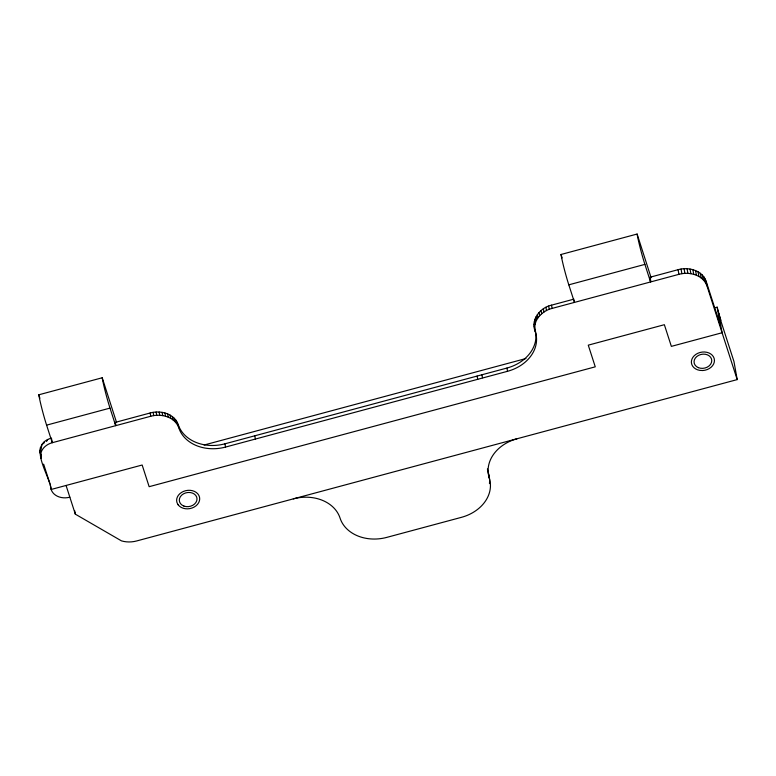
<?xml version="1.0" encoding="UTF-8"?>
<svg xmlns="http://www.w3.org/2000/svg" width="776" height="776" viewBox="0 0 776 776"><rect width="100%" height="100%" fill="white"/><g stroke="black" fill="none" stroke-linecap="round" stroke-linejoin="round"><path stroke-width="1.16" d="M41.128 458.432A15.481 12.271 -10.2 0 1 52.264 442.708L51.429 438.071C26.859 445.201 49.858 475.261 51.138 489.472A15.481 12.271 -10.2 0 0 69.84 497.183M116.594 422.571L102.209 377.766L38.8 394.8A21.592 1.397 75 0 0 46.599 425.141L52.264 442.708L150.738 416.256C161.088 413.288 174.91 416.78 178.79 427.809A38.703 30.662 -10.2 0 0 225.535 447.073L507.533 371.297A38.703 30.662 -10.2 0 0 535.382 332.002C530.328 320.119 539.853 307.635 551.513 305.162L573.891 299.148M535.382 332.002C531.967 320.983 541.939 310.769 552.095 308.411L678.922 274.335C689.263 271.377 703.085 274.859 706.965 285.898L737.2 379.6L136.663 540.959A23.222 18.401 -10.2 0 1 121.463 540.872L75.321 514.158L66.067 485.466M41.487 456.637L40.003 452.185L40.401 447.393M41.991 444.328L40.459 452.068M43.582 443.746L44.474 441.641M46.511 441.457L47.695 439.497M102.209 377.766A21.592 1.397 75 0 0 110.008 408.108L115.682 425.675L115.091 422.425L150.156 412.997C160.506 410.038 174.328 413.53 178.208 424.559A38.703 30.662 -10.2 0 0 224.953 443.814L506.951 368.047A38.703 30.662 -10.2 0 0 534.8 328.743L534.247 326.395M574.085 300.234L574.473 302.397L568.808 284.831A21.592 1.397 75 0 1 561.009 254.489L637.106 234.042L651.112 277.701M46.599 425.141L110.008 408.108M568.808 284.831L644.904 264.383L650.569 281.96L649.735 277.304L678.078 269.689C688.428 266.721 702.251 270.213 706.131 281.242L720.487 325.755L717.15 307.16L714.841 307.781M204.088 445.017L525.953 358.531M717.15 307.16L721.088 321.642L733.941 361.47L737.2 379.6M720.836 320.245L718.566 313.223L722.087 332.749L671.356 346.377L664.363 324.707L588.266 345.155L595.26 366.825L149.147 486.688L142.154 465.018L51.138 489.472L50.304 484.825M650.094 278.429L650.822 280.679M115.091 422.425L115.818 424.676M41.4 457.239L39.818 450.613M43.631 464.135L49.936 483.681M561.009 254.489L562.115 257.933M38.8 394.8L39.906 398.253M706.131 281.242L706.965 285.898M705.2 279.001L706.034 283.657M703.9 276.906L704.734 281.552M702.261 274.976L703.095 279.632M700.301 273.268L701.135 277.915M698.051 271.794L698.895 276.44M695.568 270.582L696.402 275.228M692.881 269.66L693.715 274.306M690.029 269.039L690.873 273.685M687.08 268.729L687.914 273.375M684.063 268.729L684.907 273.385M681.056 269.059L681.891 273.705M678.078 269.689L678.922 274.335M551.513 305.162L552.095 308.411M548.642 306.093L549.224 309.352M545.916 307.315L546.498 310.565M543.375 308.8L543.966 312.049M541.076 310.516L541.667 313.776M539.058 312.456L539.64 315.706M537.351 314.561L537.933 317.811M535.973 316.802L536.555 320.061M534.965 319.149L535.547 322.409M534.334 321.565L534.916 324.814M534.092 323.99L534.683 327.249M506.951 368.047L507.533 371.297M481.896 374.507L482.478 377.757M477.104 376.069L477.696 379.319M487.444 468.908A38.703 30.662 -10.2 0 0 488.434 473.379L489.278 478.035A38.703 30.662 -10.2 0 1 461.419 517.34L386.817 537.38A38.703 30.662 -10.2 0 1 340.072 518.125A38.703 30.662 -10.2 0 0 293.318 498.861M254.79 435.802L255.382 439.051M224.953 443.814L225.535 447.073M178.208 424.559L178.79 427.809M177.277 422.319L177.859 425.568M175.977 420.214L176.559 423.473M174.328 418.293L174.92 421.543M172.369 416.576L172.961 419.835M170.128 415.102L170.72 418.361M167.645 413.899L168.227 417.149M164.948 412.968L165.54 416.227M162.106 412.347L162.688 415.606M159.148 412.037L159.74 415.296M156.141 412.046L156.723 415.296M153.124 412.366L153.716 415.616M150.156 412.997L150.738 416.256M74.709 510.763L75.321 514.158M489.278 478.035A38.703 30.662 -10.2 0 1 517.126 438.731M488.434 473.379A38.703 30.662 -10.2 0 1 489.462 483.613M644.904 264.383A21.592 1.397 75 0 1 637.106 234.042M702.746 370.521L699.768 370.365A11.611 9.196 -10.2 0 1 694.171 355.786A11.611 9.196 -10.2 0 1 713.435 356.766A11.611 9.196 -10.2 0 1 702.746 370.521M178.082 504.74L176.967 502.567A11.611 9.196 -10.2 0 1 190.324 490.335A11.611 9.196 -10.2 0 1 197.521 504.361A11.611 9.196 -10.2 0 1 178.082 504.74M183.883 506.059A8.905 7.052 -10.2 0 0 197.007 498.842A8.905 7.052 -10.2 0 0 183.582 493.788A8.905 7.052 -10.2 0 0 183.883 506.059M698.381 367.649A8.905 7.052 -10.2 0 0 711.757 360.772A8.905 7.052 -10.2 0 0 698.584 355.34A8.905 7.052 -10.2 0 0 698.381 367.649"/></g></svg>
